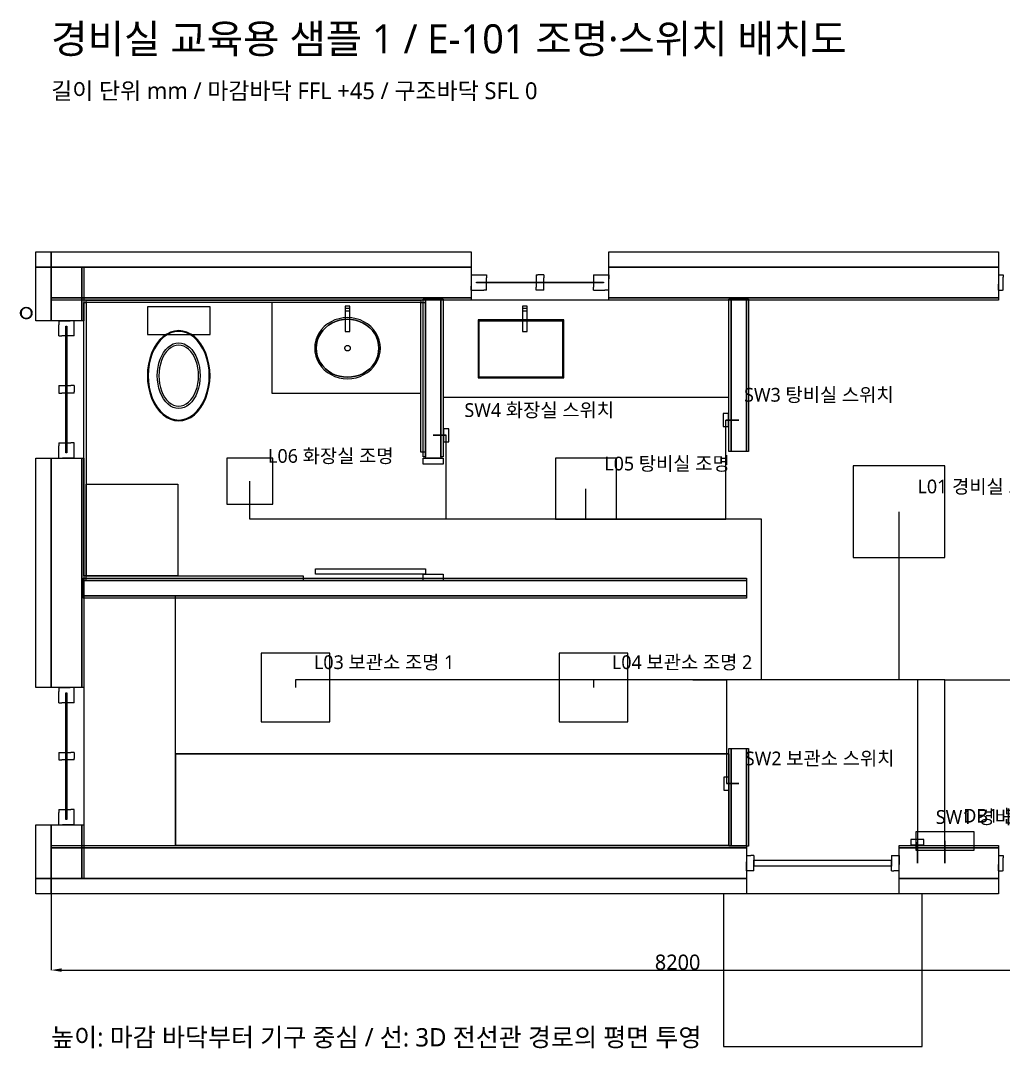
# Model space of a CAD drawing. Header units: millimetres. Extents: x -200 to 11713, y -1113 to 5614.
# Drawn here: x -200 to 6233, y -1113 to 5614 of the extents above; entities that cross this region are included whole.
import ezdxf

# ---------------------------------------------------------------- set-up
doc = ezdxf.new("R2010")
doc.units = ezdxf.units.MM
for name, color, linetype in [('BUILDING', 8, 'Continuous'), ('CIRCUIT', 3, 'Continuous'), ('DIM', 7, 'Continuous'), ('LIGHT', 2, 'Continuous'), ('POWER', 4, 'Continuous'), ('TEXT', 7, 'Continuous')]:
    doc.layers.add(name, color=color, linetype=linetype)
doc.styles.add('KOREAN', font='malgun.ttf')
doc.dimstyles.get("Standard").update_dxf_attribs({"dimtxt": 2.5, "dimasz": 2.5, "dimexe": 1.25, "dimexo": 0.625, "dimtad": 1, "dimcen": 2.5, "dimazin": 3, "dimtfac": 1, "dimtmove": 0, "dimatfit": 3})

msp = doc.modelspace()

# ---------------------------------------------------------------- linework, layer by layer
at = {"layer": 'BUILDING'}
for p, q in [((-100, 4100), (-51.515, 4100)), ((-100, 4048.485), (-100, 4100)), ((-100, 4000), (-100, 4048.485)), ((-51.515, 4100), (0, 4100)), ((0, 4100), (1333.333, 4100)), ((0, 4048.485), (0, 4100)), ((0, 4100), (0, 4051.515)), ((0, 4051.515), (0, 4000)), ((0, 4000), (0, 4048.485)), ((1333.333, 4100), (2750, 4100)), ((2750, 4100), (2750, 4051.515)), ((2750, 4051.515), (2750, 4000)), ((3650, 4100), (4886.364, 4100)), ((3650, 4048.485), (3650, 4100)), ((3650, 4000), (3650, 4048.485)), ((4886.364, 4100), (6200, 4100)), ((6200, 4100), (6200, 4051.515)), ((6200, 4051.515), (6200, 4000)), ((-100, 4000), (-51.515, 4000)), ((-100, 3819.697), (-100, 4000)), ((-48.485, 4000), (-100, 4000)), ((-51.515, 4000), (0, 4000)), ((0, 4000), (-48.485, 4000)), ((0, 4000), (1352.459, 4000)), ((0, 3898.361), (0, 4000)), ((0, 4000), (98.361, 4000)), ((0, 3822.131), (0, 4000)), ((1416.667, 4000), (0, 4000)), ((0, 4000), (0, 3830.303)), ((98.361, 4000), (200, 4000)), ((200, 4000), (200, 3827.869)), ((200, 4000), (207.263, 4000)), ((200, 3819.468), (200, 4000)), ((207.263, 4000), (215, 4000)), ((215, 4000), (215, 3830.533)), ((1352.459, 4000), (2750, 4000)), ((2750, 4000), (1416.667, 4000)), ((2750, 4000), (2750, 3901.639)), ((3650, 4000), (4904.098, 4000)), ((3650, 3898.361), (3650, 4000)), ((4963.636, 4000), (3650, 4000)), ((4904.098, 4000), (6200, 4000)), ((6200, 4000), (4963.636, 4000)), ((6200, 4000), (6200, 3901.639)), ((2750, 3950), (2831.818, 3950)), ((2750, 3950), (2750, 3875)), ((2785, 3903), (2979.646, 3903)), ((2785, 3898.407), (2785, 3903)), ((2831.818, 3950), (2850, 3950)), ((2850, 3950), (2850, 3930)), ((2850, 3850), (2850, 3930)), ((2979.646, 3903), (3615, 3903)), ((3175, 3950), (3185, 3950)), ((3175, 3950), (3175, 3870)), ((3225, 3950), (3185, 3950)), ((3225, 3950), (3225, 3930)), ((3225, 3850), (3225, 3930)), ((3550, 3950), (3622.727, 3950)), ((3550, 3950), (3550, 3870)), ((3615, 3903), (3615, 3901.593)), ((3622.727, 3950), (3650, 3950)), ((3650, 3950), (3650, 3925)), ((3650, 3850), (3650, 3925)), ((6200, 3950), (6225.714, 3950)), ((6200, 3950), (6200, 3890)), ((6225.714, 3950), (6230, 3950)), ((6230, 3950), (6230, 3935.294)), ((6230, 3850), (6230, 3935.294)), ((0, 3800), (0, 3898.361)), ((2750, 3901.639), (2750, 3800)), ((2750, 3850), (2750, 3875)), ((2750, 3850), (2831.818, 3850)), ((2785, 3897), (2785, 3898.407)), ((3420.354, 3897), (2785, 3897)), ((2850, 3850), (2831.818, 3850)), ((3175, 3850), (3175, 3870)), ((3185, 3850), (3175, 3850)), ((3225, 3850), (3185, 3850)), ((3615, 3897), (3420.354, 3897)), ((3550, 3850), (3550, 3870)), ((3550, 3850), (3622.727, 3850)), ((3615, 3901.593), (3615, 3897)), ((3650, 3850), (3622.727, 3850)), ((3650, 3800), (3650, 3898.361)), ((6200, 3901.639), (6200, 3800)), ((6200, 3850), (6200, 3890)), ((6200, 3850), (6225.714, 3850)), ((6230, 3850), (6225.714, 3850)), ((-100, 3650), (-100, 3819.697)), ((0, 3830.303), (0, 3650)), ((0, 3650), (0, 3822.131)), ((1397.541, 3800), (0, 3800)), ((0, 3800), (1331.531, 3800)), ((0, 3792.263), (0, 3800)), ((0, 3785), (0, 3792.263)), ((1418.469, 3785), (0, 3785)), ((200, 3827.869), (200, 3650)), ((200, 3650), (200, 3819.468)), ((215, 3830.533), (215, 3650)), ((215, 3770), (224.094, 3770)), ((215, 3065.187), (215, 3770)), ((224.094, 3770), (230, 3770)), ((230, 3785), (1557.687, 3785)), ((230, 3779.094), (230, 3785)), ((230, 3770), (230, 3779.094)), ((230, 3770), (230, 2684.813)), ((1092.313, 3770), (230, 3770)), ((2420, 3770), (1092.313, 3770)), ((1331.531, 3800), (2750, 3800)), ((2750, 3800), (1397.541, 3800)), ((2750, 3785), (1418.469, 3785)), ((2420, 3770), (1445, 3770)), ((1445, 3770), (1445, 3175)), ((1557.687, 3785), (2420, 3785)), ((2420, 3785), (2420, 3775.906)), ((2420, 3775.906), (2420, 3770)), ((2420, 3770), (2438.188, 3770)), ((2420, 3384.125), (2420, 3770)), ((2420, 3175), (2420, 3770)), ((2435, 3260.384), (2435, 3790)), ((2435, 3790), (2442.287, 3790)), ((2438.188, 3770), (2450, 3770)), ((2442.287, 3790), (2450, 3790)), ((2450, 3790), (2499.342, 3790)), ((2450, 3263.158), (2450, 3790)), ((2450, 3790), (2450, 3289.616)), ((2450, 3770), (2450, 3175.875)), ((2499.342, 3790), (2550, 3790)), ((2550, 3790), (2550, 3276.842)), ((2550, 3790), (2557.287, 3790)), ((2550, 3260.384), (2550, 3790)), ((2557.287, 3790), (2565, 3790)), ((2565, 3790), (2565, 3289.616)), ((4435, 3785), (2565, 3785)), ((2565, 3785), (2565, 3150)), ((4435, 3785), (2565, 3785)), ((2565, 3785), (2565, 3150)), ((2750, 3800), (2750, 3792.737)), ((2750, 3792.737), (2750, 3785)), ((4945.902, 3800), (3650, 3800)), ((3650, 3800), (4884.692, 3800)), ((3650, 3792.263), (3650, 3800)), ((3650, 3785), (3650, 3792.263)), ((4965.308, 3785), (3650, 3785)), ((4435, 3278.381), (4435, 3790)), ((4435, 3790), (4442.287, 3790)), ((4435, 3150), (4435, 3785)), ((4435, 3150), (4435, 3785)), ((4442.287, 3790), (4450, 3790)), ((4450, 3285.954), (4450, 3790)), ((4450, 3790), (4499.342, 3790)), ((4450, 3790), (4450, 3306.619)), ((4499.342, 3790), (4550, 3790)), ((4550, 3790), (4550, 3299.046)), ((4550, 3790), (4557.287, 3790)), ((4550, 3278.381), (4550, 3790)), ((4557.287, 3790), (4565, 3790)), ((4565, 3790), (4565, 3306.619)), ((4884.692, 3800), (6200, 3800)), ((6200, 3800), (4945.902, 3800)), ((6200, 3785), (4965.308, 3785)), ((6200, 3800), (6200, 3792.737)), ((6200, 3792.737), (6200, 3785)), ((-200, 3700), (-199.844, 3702.373)), ((-199.835, 3697.479), (-200, 3700)), ((-199.844, 3702.373), (-199.679, 3704.895)), ((-199.679, 3704.895), (-199.215, 3707.227)), ((-199.215, 3707.227), (-198.722, 3709.706)), ((-198.722, 3709.706), (-197.958, 3711.958)), ((-197.958, 3711.958), (-197.145, 3714.351)), ((-197.145, 3714.351), (-196.094, 3716.484)), ((-196.848, 3702.32), (-197, 3700)), ((-197, 3700), (-196.857, 3697.817)), ((-196.705, 3704.503), (-196.848, 3702.32)), ((-196.251, 3706.783), (-196.705, 3704.503)), ((-195.824, 3708.929), (-196.251, 3706.783)), ((-196.094, 3716.484), (-194.976, 3718.75)), ((-195.077, 3711.131), (-195.824, 3708.929)), ((-194.374, 3713.202), (-195.077, 3711.131)), ((-194.976, 3718.75), (-193.655, 3720.728)), ((-193.346, 3715.288), (-194.374, 3713.202)), ((-193.655, 3720.728), (-192.251, 3722.829)), ((-192.378, 3717.25), (-193.346, 3715.288)), ((-191.086, 3719.183), (-192.378, 3717.25)), ((-192.251, 3722.829), (-190.683, 3724.617)), ((-189.871, 3721.002), (-191.086, 3719.183)), ((-190.683, 3724.617), (-189.017, 3726.516)), ((-188.338, 3722.75), (-189.871, 3721.002)), ((-189.017, 3726.516), (-187.228, 3728.085)), ((-186.895, 3724.395), (-188.338, 3722.75)), ((-187.228, 3728.085), (-185.329, 3729.751)), ((-185.147, 3725.928), (-186.895, 3724.395)), ((-185.329, 3729.751), (-183.351, 3731.072)), ((-183.502, 3727.371), (-185.147, 3725.928)), ((-181.569, 3728.662), (-183.502, 3727.371)), ((-183.351, 3731.072), (-181.25, 3732.476)), ((-179.75, 3729.878), (-181.569, 3728.662)), ((-181.25, 3732.476), (-179.117, 3733.528)), ((-177.665, 3730.906), (-179.75, 3729.878)), ((-179.117, 3733.528), (-176.851, 3734.645)), ((-175.703, 3731.874), (-177.665, 3730.906)), ((-176.851, 3734.645), (-174.599, 3735.41)), ((-173.501, 3732.621), (-175.703, 3731.874)), ((-174.599, 3735.41), (-172.206, 3736.222)), ((-171.429, 3733.325), (-173.501, 3732.621)), ((-172.206, 3736.222), (-169.873, 3736.686)), ((-169.149, 3733.778), (-171.429, 3733.325)), ((-169.873, 3736.686), (-167.395, 3737.179)), ((-167.003, 3734.205), (-169.149, 3733.778)), ((-167.395, 3737.179), (-165.022, 3737.335)), ((-164.683, 3734.357), (-167.003, 3734.205)), ((-165.022, 3737.335), (-162.5, 3737.5)), ((-162.5, 3734.5), (-164.683, 3734.357)), ((-162.5, 3737.5), (-160.127, 3737.344)), ((-160.18, 3734.348), (-162.5, 3734.5)), ((-157.997, 3734.205), (-160.18, 3734.348)), ((-160.127, 3737.344), (-157.605, 3737.179)), ((-155.717, 3733.751), (-157.997, 3734.205)), ((-157.605, 3737.179), (-155.273, 3736.715)), ((-153.571, 3733.325), (-155.717, 3733.751)), ((-155.273, 3736.715), (-152.794, 3736.222)), ((-151.369, 3732.577), (-153.571, 3733.325)), ((-152.794, 3736.222), (-150.542, 3735.458)), ((-149.297, 3731.874), (-151.369, 3732.577)), ((-150.542, 3735.458), (-148.149, 3734.645)), ((-147.212, 3730.846), (-149.297, 3731.874)), ((-148.149, 3734.645), (-146.016, 3733.594)), ((-145.25, 3729.878), (-147.212, 3730.846)), ((-146.016, 3733.594), (-143.75, 3732.476)), ((-143.317, 3728.586), (-145.25, 3729.878)), ((-143.75, 3732.476), (-141.773, 3731.155)), ((-141.498, 3727.371), (-143.317, 3728.586)), ((-141.773, 3731.155), (-139.671, 3729.751)), ((-139.75, 3725.838), (-141.498, 3727.371)), ((-138.105, 3724.395), (-139.75, 3725.838)), ((-139.671, 3729.751), (-137.883, 3728.183)), ((-136.572, 3722.647), (-138.105, 3724.395)), ((-137.883, 3728.183), (-135.983, 3726.516)), ((-135.129, 3721.002), (-136.572, 3722.647)), ((-135.983, 3726.516), (-134.415, 3724.728)), ((-133.838, 3719.069), (-135.129, 3721.002)), ((-134.415, 3724.728), (-132.749, 3722.829)), ((-132.622, 3717.25), (-133.838, 3719.069)), ((-132.749, 3722.829), (-131.428, 3720.851)), ((-131.594, 3715.165), (-132.622, 3717.25)), ((-130.626, 3713.202), (-131.594, 3715.165)), ((-131.428, 3720.851), (-130.024, 3718.75)), ((-129.879, 3711.001), (-130.626, 3713.202)), ((-130.024, 3718.75), (-128.972, 3716.617)), ((-129.176, 3708.929), (-129.879, 3711.001)), ((-128.722, 3706.649), (-129.176, 3708.929)), ((-128.972, 3716.617), (-127.855, 3714.351)), ((-128.295, 3704.503), (-128.722, 3706.649)), ((-128.143, 3702.183), (-128.295, 3704.503)), ((-128.152, 3697.68), (-128, 3700)), ((-128, 3700), (-128.143, 3702.183)), ((-127.855, 3714.351), (-127.09, 3712.099)), ((-127.09, 3712.099), (-126.278, 3709.706)), ((-126.278, 3709.706), (-125.814, 3707.373)), ((-125.814, 3707.373), (-125.321, 3704.895)), ((-125.321, 3704.895), (-125.165, 3702.522)), ((-125.165, 3702.522), (-125, 3700)), ((-125, 3700), (-125.156, 3697.627)), ((1040, 3740), (630, 3740)), ((630, 3740), (630, 3560)), ((1040, 3560), (1040, 3740)), ((1955, 3745), (1925, 3745)), ((1925, 3745), (1925, 3715)), ((1955, 3730), (1925, 3730)), ((1925, 3730), (1925, 3580)), ((1925, 3715), (1955, 3715)), ((1955, 3715), (1955, 3745)), ((1955, 3580), (1955, 3730)), ((3115, 3745), (3085, 3745)), ((3085, 3745), (3085, 3715)), ((3115, 3730), (3085, 3730)), ((3085, 3730), (3085, 3580)), ((3085, 3715), (3115, 3715)), ((3115, 3715), (3115, 3745)), ((3115, 3580), (3115, 3730)), ((-199.679, 3695.105), (-199.835, 3697.479)), ((-199.186, 3692.627), (-199.679, 3695.105)), ((-198.722, 3690.294), (-199.186, 3692.627)), ((-197.91, 3687.901), (-198.722, 3690.294)), ((-197.145, 3685.649), (-197.91, 3687.901)), ((-196.028, 3683.383), (-197.145, 3685.649)), ((-196.857, 3697.817), (-196.705, 3695.497)), ((-196.705, 3695.497), (-196.278, 3693.351)), ((-196.278, 3693.351), (-195.824, 3691.071)), ((-194.976, 3681.25), (-196.028, 3683.383)), ((-195.824, 3691.071), (-195.121, 3688.999)), ((-195.121, 3688.999), (-194.374, 3686.797)), ((-193.572, 3679.149), (-194.976, 3681.25)), ((-194.374, 3686.797), (-193.406, 3684.835)), ((-192.251, 3677.171), (-193.572, 3679.149)), ((-193.406, 3684.835), (-192.378, 3682.75)), ((-192.378, 3682.75), (-191.162, 3680.931)), ((-190.585, 3675.272), (-192.251, 3677.171)), ((-191.162, 3680.931), (-189.871, 3678.998)), ((-189.017, 3673.484), (-190.585, 3675.272)), ((-189.871, 3678.998), (-188.428, 3677.353)), ((-187.117, 3671.817), (-189.017, 3673.484)), ((-188.428, 3677.353), (-186.895, 3675.605)), ((-185.329, 3670.249), (-187.117, 3671.817)), ((-186.895, 3675.605), (-185.25, 3674.162)), ((-183.227, 3668.845), (-185.329, 3670.249)), ((-185.25, 3674.162), (-183.502, 3672.629)), ((-183.502, 3672.629), (-181.683, 3671.414)), ((-181.25, 3667.524), (-183.227, 3668.845)), ((-181.683, 3671.414), (-179.75, 3670.122)), ((-178.984, 3666.406), (-181.25, 3667.524)), ((-179.75, 3670.122), (-177.788, 3669.154)), ((-176.851, 3665.354), (-178.984, 3666.406)), ((-177.788, 3669.154), (-175.703, 3668.126)), ((-174.458, 3664.542), (-176.851, 3665.354)), ((-175.703, 3668.126), (-173.631, 3667.423)), ((-172.206, 3663.778), (-174.458, 3664.542)), ((-173.631, 3667.423), (-171.429, 3666.676)), ((-169.727, 3663.285), (-172.206, 3663.778)), ((-171.429, 3666.676), (-169.283, 3666.249)), ((-167.395, 3662.821), (-169.727, 3663.285)), ((-169.283, 3666.249), (-167.003, 3665.795)), ((-164.873, 3662.655), (-167.395, 3662.821)), ((-167.003, 3665.795), (-164.82, 3665.652)), ((-162.5, 3662.5), (-164.873, 3662.655)), ((-164.82, 3665.652), (-162.5, 3665.5)), ((-162.5, 3665.5), (-160.317, 3665.643)), ((-159.978, 3662.665), (-162.5, 3662.5)), ((-160.317, 3665.643), (-157.997, 3665.795)), ((-157.605, 3662.821), (-159.978, 3662.665)), ((-157.997, 3665.795), (-155.851, 3666.222)), ((-155.127, 3663.314), (-157.605, 3662.821)), ((-155.851, 3666.222), (-153.571, 3666.676)), ((-152.794, 3663.778), (-155.127, 3663.314)), ((-153.571, 3666.676), (-151.499, 3667.379)), ((-150.401, 3664.59), (-152.794, 3663.778)), ((-151.499, 3667.379), (-149.297, 3668.126)), ((-148.149, 3665.354), (-150.401, 3664.59)), ((-149.297, 3668.126), (-147.335, 3669.094)), ((-145.883, 3666.472), (-148.149, 3665.354)), ((-147.335, 3669.094), (-145.25, 3670.122)), ((-143.75, 3667.524), (-145.883, 3666.472)), ((-145.25, 3670.122), (-143.431, 3671.338)), ((-141.649, 3668.928), (-143.75, 3667.524)), ((-143.431, 3671.338), (-141.498, 3672.629)), ((-139.671, 3670.249), (-141.649, 3668.928)), ((-141.498, 3672.629), (-139.853, 3674.072)), ((-139.853, 3674.072), (-138.105, 3675.605)), ((-137.772, 3671.915), (-139.671, 3670.249)), ((-138.105, 3675.605), (-136.662, 3677.25)), ((-135.983, 3673.484), (-137.772, 3671.915)), ((-136.662, 3677.25), (-135.129, 3678.998)), ((-134.317, 3675.383), (-135.983, 3673.484)), ((-135.129, 3678.998), (-133.914, 3680.817)), ((-132.749, 3677.171), (-134.317, 3675.383)), ((-133.914, 3680.817), (-132.622, 3682.75)), ((-131.345, 3679.273), (-132.749, 3677.171)), ((-132.622, 3682.75), (-131.654, 3684.712)), ((-131.654, 3684.712), (-130.626, 3686.797)), ((-130.024, 3681.25), (-131.345, 3679.273)), ((-130.626, 3686.797), (-129.923, 3688.869)), ((-128.906, 3683.516), (-130.024, 3681.25)), ((-129.923, 3688.869), (-129.176, 3691.071)), ((-129.176, 3691.071), (-128.749, 3693.217)), ((-127.855, 3685.649), (-128.906, 3683.516)), ((-128.749, 3693.217), (-128.295, 3695.497)), ((-128.295, 3695.497), (-128.152, 3697.68)), ((-127.042, 3688.042), (-127.855, 3685.649)), ((-126.278, 3690.294), (-127.042, 3688.042)), ((-125.785, 3692.773), (-126.278, 3690.294)), ((-125.321, 3695.105), (-125.785, 3692.773)), ((-125.156, 3697.627), (-125.321, 3695.105)), ((-48.485, 3650), (-100, 3650)), ((0, 3650), (-48.485, 3650)), ((101.639, 3650), (0, 3650)), ((50, 3650), (50, 3622.727)), ((50, 3650), (125, 3650)), ((200, 3650), (101.639, 3650)), ((150, 3650), (125, 3650)), ((150, 3622.727), (150, 3650)), ((207.737, 3650), (200, 3650)), ((215, 3650), (207.737, 3650)), ((1832.5, 3643.205), (1809.116, 3628.671)), ((1815.204, 3620.737), (1837.5, 3634.545)), ((1815.204, 3620.737), (1837.5, 3634.545)), ((1837.5, 3634.545), (1815.204, 3620.737)), ((1857.723, 3654.776), (1832.5, 3643.205)), ((1837.5, 3634.545), (1861.55, 3645.537)), ((1837.5, 3634.545), (1861.55, 3645.537)), ((1861.55, 3645.537), (1837.5, 3634.545)), ((1884.354, 3663.185), (1857.723, 3654.776)), ((1861.55, 3645.537), (1886.942, 3653.526)), ((1861.55, 3645.537), (1886.942, 3653.526)), ((1886.942, 3653.526), (1861.55, 3645.537)), ((1911.937, 3668.289), (1884.354, 3663.185)), ((1886.942, 3653.526), (1913.242, 3658.375)), ((1886.942, 3653.526), (1913.242, 3658.375)), ((1913.242, 3658.375), (1886.942, 3653.526)), ((1940, 3670), (1911.937, 3668.289)), ((1913.242, 3658.375), (1940, 3660)), ((1913.242, 3658.375), (1940, 3660)), ((1940, 3660), (1913.242, 3658.375)), ((1968.063, 3668.289), (1940, 3670)), ((1940, 3660), (1966.758, 3658.375)), ((1940, 3660), (1966.758, 3658.375)), ((1966.758, 3658.375), (1940, 3660)), ((1966.758, 3658.375), (1993.058, 3653.526)), ((1966.758, 3658.375), (1993.058, 3653.526)), ((1993.058, 3653.526), (1966.758, 3658.375)), ((1995.646, 3663.185), (1968.063, 3668.289)), ((1993.058, 3653.526), (2018.45, 3645.537)), ((1993.058, 3653.526), (2018.45, 3645.537)), ((2018.45, 3645.537), (1993.058, 3653.526)), ((2022.277, 3654.776), (1995.646, 3663.185)), ((2018.45, 3645.537), (2042.5, 3634.545)), ((2018.45, 3645.537), (2042.5, 3634.545)), ((2042.5, 3634.545), (2018.45, 3645.537)), ((2047.5, 3643.205), (2022.277, 3654.776)), ((2042.5, 3634.545), (2064.796, 3620.737)), ((2042.5, 3634.545), (2064.796, 3620.737)), ((2064.796, 3620.737), (2042.5, 3634.545)), ((2070.884, 3628.671), (2047.5, 3643.205)), ((3355, 3655), (2795, 3655)), ((2795, 3655), (2795, 3275)), ((2800, 3650), (3350, 3650)), ((2800, 3280), (2800, 3650)), ((2800, 3650), (3350, 3650)), ((2800, 3280), (2800, 3650)), ((2800, 3650), (3350, 3650)), ((2800, 3280), (2800, 3650)), ((3350, 3650), (2800, 3650)), ((2800, 3650), (2800, 3280)), ((3350, 3650), (3350, 3280)), ((3350, 3650), (3350, 3280)), ((3350, 3650), (3350, 3280)), ((3350, 3280), (3350, 3650)), ((3355, 3275), (3355, 3655)), ((50, 3550), (50, 3622.727)), ((97, 3615), (98.407, 3615)), ((97, 2979.646), (97, 3615)), ((98.407, 3615), (103, 3615)), ((103, 3615), (103, 3420.354)), ((150, 3550), (150, 3622.727)), ((781.942, 3574.948), (756.55, 3562.544)), ((783.236, 3570.118), (758.463, 3557.925)), ((808.242, 3582.476), (781.942, 3574.948)), ((808.895, 3577.519), (783.236, 3570.118)), ((835, 3585), (808.242, 3582.476)), ((835, 3580), (808.895, 3577.519)), ((861.758, 3582.476), (835, 3585)), ((861.105, 3577.519), (835, 3580)), ((886.764, 3570.118), (861.105, 3577.519)), ((888.058, 3574.948), (861.758, 3582.476)), ((911.537, 3557.925), (886.764, 3570.118)), ((913.45, 3562.544), (888.058, 3574.948)), ((1753.805, 3570), (1741.366, 3546.537)), ((1769.429, 3591.752), (1753.805, 3570)), ((1762.465, 3565), (1777.363, 3585.665)), ((1762.465, 3565), (1777.363, 3585.665)), ((1777.363, 3585.665), (1762.465, 3565)), ((1787.972, 3611.421), (1769.429, 3591.752)), ((1777.363, 3585.665), (1795.043, 3604.35)), ((1777.363, 3585.665), (1795.043, 3604.35)), ((1795.043, 3604.35), (1777.363, 3585.665)), ((1809.116, 3628.671), (1787.972, 3611.421)), ((1795.043, 3604.35), (1815.204, 3620.737)), ((1795.043, 3604.35), (1815.204, 3620.737)), ((1815.204, 3620.737), (1795.043, 3604.35)), ((1925, 3580), (1955, 3580)), ((2064.796, 3620.737), (2084.957, 3604.35)), ((2064.796, 3620.737), (2084.957, 3604.35)), ((2084.957, 3604.35), (2064.796, 3620.737)), ((2092.028, 3611.421), (2070.884, 3628.671)), ((2084.957, 3604.35), (2102.637, 3585.665)), ((2084.957, 3604.35), (2102.637, 3585.665)), ((2102.637, 3585.665), (2084.957, 3604.35)), ((2110.571, 3591.752), (2092.028, 3611.421)), ((2102.637, 3585.665), (2117.535, 3565)), ((2102.637, 3585.665), (2117.535, 3565)), ((2117.535, 3565), (2102.637, 3585.665)), ((2126.195, 3570), (2110.571, 3591.752)), ((2138.634, 3546.537), (2126.195, 3570)), ((3085, 3580), (3115, 3580)), ((50, 3550), (70, 3550)), ((150, 3550), (70, 3550)), ((630, 3560), (1040, 3560)), ((690.043, 3498.597), (672.363, 3469.585)), ((710.204, 3524.039), (690.043, 3498.597)), ((713.248, 3520.072), (693.579, 3495.061)), ((732.5, 3545.477), (710.204, 3524.039)), ((735, 3541.147), (713.248, 3520.072)), ((756.55, 3562.544), (732.5, 3545.477)), ((758.463, 3557.925), (735, 3541.147)), ((798.765, 3497.674), (816.726, 3503.161)), ((798.765, 3497.674), (816.726, 3503.161)), ((816.726, 3503.161), (835, 3505)), ((816.726, 3503.161), (835, 3505)), ((835, 3505), (853.274, 3503.161)), ((835, 3505), (853.274, 3503.161)), ((853.274, 3503.161), (871.235, 3497.674)), ((853.274, 3503.161), (871.235, 3497.674)), ((935, 3541.147), (911.537, 3557.925)), ((937.5, 3545.477), (913.45, 3562.544)), ((956.752, 3520.072), (935, 3541.147)), ((959.796, 3524.039), (937.5, 3545.477)), ((976.421, 3495.061), (956.752, 3520.072)), ((979.957, 3498.597), (959.796, 3524.039)), ((997.637, 3469.585), (979.957, 3498.597)), ((1732.326, 3521.764), (1726.839, 3496.105)), ((1741.366, 3546.537), (1732.326, 3521.764)), ((1736.754, 3494.8), (1741.985, 3519.176)), ((1736.754, 3494.8), (1741.985, 3519.176)), ((1741.985, 3519.176), (1736.754, 3494.8)), ((1741.985, 3519.176), (1750.605, 3542.71)), ((1741.985, 3519.176), (1750.605, 3542.71)), ((1750.605, 3542.71), (1741.985, 3519.176)), ((1750.605, 3542.71), (1762.465, 3565)), ((1750.605, 3542.71), (1762.465, 3565)), ((1762.465, 3565), (1750.605, 3542.71)), ((2117.535, 3565), (2129.395, 3542.71)), ((2117.535, 3565), (2129.395, 3542.71)), ((2129.395, 3542.71), (2117.535, 3565)), ((2129.395, 3542.71), (2138.015, 3519.176)), ((2129.395, 3542.71), (2138.015, 3519.176)), ((2138.015, 3519.176), (2129.395, 3542.71)), ((2138.015, 3519.176), (2143.246, 3494.8)), ((2138.015, 3519.176), (2143.246, 3494.8)), ((2143.246, 3494.8), (2138.015, 3519.176)), ((2147.674, 3521.764), (2138.634, 3546.537)), ((2153.161, 3496.105), (2147.674, 3521.764)), ((657.465, 3437.5), (645.605, 3402.892)), ((661.795, 3435), (650.224, 3400.978)), ((672.363, 3469.585), (657.465, 3437.5)), ((676.329, 3466.541), (661.795, 3435)), ((693.579, 3495.061), (676.329, 3466.541)), ((723.931, 3420.884), (736.005, 3442.028)), ((723.931, 3420.884), (736.005, 3442.028)), ((743.076, 3431.421), (731.864, 3411.752)), ((736.005, 3442.028), (749.773, 3460.571)), ((736.005, 3442.028), (749.773, 3460.571)), ((755.861, 3448.671), (743.076, 3431.421)), ((749.773, 3460.571), (765, 3476.195)), ((749.773, 3460.571), (765, 3476.195)), ((770, 3463.205), (755.861, 3448.671)), ((765, 3476.195), (781.424, 3488.634)), ((765, 3476.195), (781.424, 3488.634)), ((785.251, 3474.776), (770, 3463.205)), ((781.424, 3488.634), (798.765, 3497.674)), ((781.424, 3488.634), (798.765, 3497.674)), ((801.354, 3483.185), (785.251, 3474.776)), ((818.032, 3488.289), (801.354, 3483.185)), ((835, 3490), (818.032, 3488.289)), ((851.968, 3488.289), (835, 3490)), ((868.646, 3483.185), (851.968, 3488.289)), ((884.749, 3474.776), (868.646, 3483.185)), ((871.235, 3497.674), (888.576, 3488.634)), ((871.235, 3497.674), (888.576, 3488.634)), ((900, 3463.205), (884.749, 3474.776)), ((888.576, 3488.634), (905, 3476.195)), ((888.576, 3488.634), (905, 3476.195)), ((914.139, 3448.671), (900, 3463.205)), ((905, 3476.195), (920.227, 3460.571)), ((905, 3476.195), (920.227, 3460.571)), ((926.924, 3431.421), (914.139, 3448.671)), ((920.227, 3460.571), (933.995, 3442.028)), ((920.227, 3460.571), (933.995, 3442.028)), ((938.136, 3411.752), (926.924, 3431.421)), ((933.995, 3442.028), (946.069, 3420.884)), ((933.995, 3442.028), (946.069, 3420.884)), ((993.671, 3466.541), (976.421, 3495.061)), ((1008.205, 3435), (993.671, 3466.541)), ((1012.535, 3437.5), (997.637, 3469.585)), ((1019.776, 3400.978), (1008.205, 3435)), ((1024.395, 3402.892), (1012.535, 3437.5)), ((1726.839, 3496.105), (1725, 3470)), ((1725, 3470), (1726.839, 3443.895)), ((1726.839, 3443.895), (1732.326, 3418.236)), ((1735, 3470), (1736.754, 3494.8)), ((1735, 3470), (1736.754, 3494.8)), ((1736.754, 3494.8), (1735, 3470)), ((1736.754, 3445.2), (1735, 3470)), ((1736.754, 3445.2), (1735, 3470)), ((1735, 3470), (1736.754, 3445.2)), ((1741.985, 3420.824), (1736.754, 3445.2)), ((1741.985, 3420.824), (1736.754, 3445.2)), ((1736.754, 3445.2), (1741.985, 3420.824)), ((1922, 3470), (1922.154, 3472.349)), ((1922.154, 3467.651), (1922, 3470)), ((1922.154, 3472.349), (1922.613, 3474.659)), ((1922.613, 3465.341), (1922.154, 3467.651)), ((1922.613, 3474.659), (1923.37, 3476.888)), ((1923.37, 3463.112), (1922.613, 3465.341)), ((1923.37, 3476.888), (1924.412, 3479)), ((1924.412, 3461), (1923.37, 3463.112)), ((1924.412, 3479), (1925.72, 3480.958)), ((1925.72, 3459.042), (1924.412, 3461)), ((1925.72, 3480.958), (1927.272, 3482.728)), ((1927.272, 3457.272), (1925.72, 3459.042)), ((1927.272, 3482.728), (1929.042, 3484.28)), ((1929.042, 3455.72), (1927.272, 3457.272)), ((1929.042, 3484.28), (1931, 3485.588)), ((1931, 3454.412), (1929.042, 3455.72)), ((1931, 3485.588), (1933.112, 3486.63)), ((1933.112, 3453.37), (1931, 3454.412)), ((1933.112, 3486.63), (1935.341, 3487.387)), ((1935.341, 3452.613), (1933.112, 3453.37)), ((1935.341, 3487.387), (1937.651, 3487.846)), ((1937.651, 3452.154), (1935.341, 3452.613)), ((1937.651, 3487.846), (1940, 3488)), ((1940, 3452), (1937.651, 3452.154)), ((1940, 3488), (1942.349, 3487.846)), ((1942.349, 3452.154), (1940, 3452)), ((1942.349, 3487.846), (1944.659, 3487.387)), ((1944.659, 3452.613), (1942.349, 3452.154)), ((1944.659, 3487.387), (1946.888, 3486.63)), ((1946.888, 3453.37), (1944.659, 3452.613)), ((1946.888, 3486.63), (1949, 3485.588)), ((1949, 3454.412), (1946.888, 3453.37)), ((1949, 3485.588), (1950.958, 3484.28)), ((1950.958, 3455.72), (1949, 3454.412)), ((1950.958, 3484.28), (1952.728, 3482.728)), ((1952.728, 3457.272), (1950.958, 3455.72)), ((1952.728, 3482.728), (1954.28, 3480.958)), ((1954.28, 3459.042), (1952.728, 3457.272)), ((1954.28, 3480.958), (1955.588, 3479)), ((1955.588, 3461), (1954.28, 3459.042)), ((1955.588, 3479), (1956.63, 3476.888)), ((1956.63, 3463.112), (1955.588, 3461)), ((1956.63, 3476.888), (1957.387, 3474.659)), ((1957.387, 3465.341), (1956.63, 3463.112)), ((1957.387, 3474.659), (1957.846, 3472.349)), ((1957.846, 3467.651), (1957.387, 3465.341)), ((1957.846, 3472.349), (1958, 3470)), ((1958, 3470), (1957.846, 3467.651)), ((2143.246, 3445.2), (2138.015, 3420.824)), ((2143.246, 3445.2), (2138.015, 3420.824)), ((2138.015, 3420.824), (2143.246, 3445.2)), ((2143.246, 3494.8), (2145, 3470)), ((2143.246, 3494.8), (2145, 3470)), ((2145, 3470), (2143.246, 3494.8)), ((2145, 3470), (2143.246, 3445.2)), ((2145, 3470), (2143.246, 3445.2)), ((2143.246, 3445.2), (2145, 3470)), ((2147.674, 3418.236), (2153.161, 3443.895)), ((2155, 3470), (2153.161, 3496.105)), ((2153.161, 3443.895), (2155, 3470)), ((103, 3420.354), (103, 2785)), ((636.985, 3366.352), (631.754, 3328.505)), ((641.815, 3365.058), (636.711, 3327.853)), ((645.605, 3402.892), (636.985, 3366.352)), ((650.224, 3400.978), (641.815, 3365.058)), ((699.77, 3345.646), (705.657, 3372.277)), ((699.77, 3345.646), (705.657, 3372.277)), ((705.657, 3372.277), (713.756, 3397.5)), ((705.657, 3372.277), (713.756, 3397.5)), ((714.896, 3366.537), (709.43, 3341.764)), ((713.756, 3397.5), (723.931, 3420.884)), ((713.756, 3397.5), (723.931, 3420.884)), ((722.417, 3390), (714.896, 3366.537)), ((731.864, 3411.752), (722.417, 3390)), ((947.583, 3390), (938.136, 3411.752)), ((946.069, 3420.884), (956.244, 3397.5)), ((946.069, 3420.884), (956.244, 3397.5)), ((955.104, 3366.537), (947.583, 3390)), ((960.57, 3341.764), (955.104, 3366.537)), ((956.244, 3397.5), (964.343, 3372.277)), ((956.244, 3397.5), (964.343, 3372.277)), ((964.343, 3372.277), (970.23, 3345.646)), ((964.343, 3372.277), (970.23, 3345.646)), ((1028.185, 3365.058), (1019.776, 3400.978)), ((1033.015, 3366.352), (1024.395, 3402.892)), ((1033.289, 3327.853), (1028.185, 3365.058)), ((1038.246, 3328.505), (1033.015, 3366.352)), ((1732.326, 3418.236), (1741.366, 3393.463)), ((1741.366, 3393.463), (1753.805, 3370)), ((1750.605, 3397.29), (1741.985, 3420.824)), ((1750.605, 3397.29), (1741.985, 3420.824)), ((1741.985, 3420.824), (1750.605, 3397.29)), ((1762.465, 3375), (1750.605, 3397.29)), ((1762.465, 3375), (1750.605, 3397.29)), ((1750.605, 3397.29), (1762.465, 3375)), ((1753.805, 3370), (1769.429, 3348.248)), ((1777.363, 3354.335), (1762.465, 3375)), ((1777.363, 3354.335), (1762.465, 3375)), ((1762.465, 3375), (1777.363, 3354.335)), ((2117.535, 3375), (2102.637, 3354.335)), ((2117.535, 3375), (2102.637, 3354.335)), ((2102.637, 3354.335), (2117.535, 3375)), ((2110.571, 3348.248), (2126.195, 3370)), ((2129.395, 3397.29), (2117.535, 3375)), ((2129.395, 3397.29), (2117.535, 3375)), ((2117.535, 3375), (2129.395, 3397.29)), ((2126.195, 3370), (2138.634, 3393.463)), ((2138.015, 3420.824), (2129.395, 3397.29)), ((2138.015, 3420.824), (2129.395, 3397.29)), ((2129.395, 3397.29), (2138.015, 3420.824)), ((2138.634, 3393.463), (2147.674, 3418.236)), ((2420, 2790), (2420, 3384.125)), ((631.754, 3328.505), (630, 3290)), ((636.711, 3327.853), (635, 3290)), ((695, 3290), (696.198, 3318.063)), ((695, 3290), (696.198, 3318.063)), ((696.198, 3318.063), (699.77, 3345.646)), ((696.198, 3318.063), (699.77, 3345.646)), ((706.112, 3316.105), (705, 3290)), ((709.43, 3341.764), (706.112, 3316.105)), ((963.888, 3316.105), (960.57, 3341.764)), ((965, 3290), (963.888, 3316.105)), ((970.23, 3345.646), (973.802, 3318.063)), ((970.23, 3345.646), (973.802, 3318.063)), ((973.802, 3318.063), (975, 3290)), ((973.802, 3318.063), (975, 3290)), ((1035, 3290), (1033.289, 3327.853)), ((1040, 3290), (1038.246, 3328.505)), ((1769.429, 3348.248), (1787.972, 3328.579)), ((1795.043, 3335.65), (1777.363, 3354.335)), ((1795.043, 3335.65), (1777.363, 3354.335)), ((1777.363, 3354.335), (1795.043, 3335.65)), ((1787.972, 3328.579), (1809.116, 3311.329)), ((1815.204, 3319.263), (1795.043, 3335.65)), ((1815.204, 3319.263), (1795.043, 3335.65)), ((1795.043, 3335.65), (1815.204, 3319.263)), ((1809.116, 3311.329), (1832.5, 3296.795)), ((1837.5, 3305.455), (1815.204, 3319.263)), ((1837.5, 3305.455), (1815.204, 3319.263)), ((1815.204, 3319.263), (1837.5, 3305.455)), ((1832.5, 3296.795), (1857.723, 3285.224)), ((1861.55, 3294.463), (1837.5, 3305.455)), ((1861.55, 3294.463), (1837.5, 3305.455)), ((1837.5, 3305.455), (1861.55, 3294.463)), ((2042.5, 3305.455), (2018.45, 3294.463)), ((2042.5, 3305.455), (2018.45, 3294.463)), ((2018.45, 3294.463), (2042.5, 3305.455)), ((2022.277, 3285.224), (2047.5, 3296.795)), ((2064.796, 3319.263), (2042.5, 3305.455)), ((2064.796, 3319.263), (2042.5, 3305.455)), ((2042.5, 3305.455), (2064.796, 3319.263)), ((2047.5, 3296.795), (2070.884, 3311.329)), ((2084.957, 3335.65), (2064.796, 3319.263)), ((2084.957, 3335.65), (2064.796, 3319.263)), ((2064.796, 3319.263), (2084.957, 3335.65)), ((2070.884, 3311.329), (2092.028, 3328.579)), ((2102.637, 3354.335), (2084.957, 3335.65)), ((2102.637, 3354.335), (2084.957, 3335.65)), ((2084.957, 3335.65), (2102.637, 3354.335)), ((2092.028, 3328.579), (2110.571, 3348.248)), ((4450, 3306.619), (4450, 2795)), ((4550, 3299.046), (4550, 2795)), ((4565, 3306.619), (4565, 2795)), ((630, 3290), (631.754, 3251.495)), ((631.754, 3251.495), (636.985, 3213.648)), ((635, 3290), (636.711, 3252.147)), ((636.711, 3252.147), (641.815, 3214.942)), ((696.198, 3261.937), (695, 3290)), ((696.198, 3261.937), (695, 3290)), ((699.77, 3234.354), (696.198, 3261.937)), ((699.77, 3234.354), (696.198, 3261.937)), ((705.657, 3207.723), (699.77, 3234.354)), ((705.657, 3207.723), (699.77, 3234.354)), ((705, 3290), (706.112, 3263.895)), ((706.112, 3263.895), (709.43, 3238.236)), ((709.43, 3238.236), (714.896, 3213.463)), ((955.104, 3213.463), (960.57, 3238.236)), ((960.57, 3238.236), (963.888, 3263.895)), ((963.888, 3263.895), (965, 3290)), ((970.23, 3234.354), (964.343, 3207.723)), ((970.23, 3234.354), (964.343, 3207.723)), ((973.802, 3261.937), (970.23, 3234.354)), ((973.802, 3261.937), (970.23, 3234.354)), ((975, 3290), (973.802, 3261.937)), ((975, 3290), (973.802, 3261.937)), ((1028.185, 3214.942), (1033.289, 3252.147)), ((1033.015, 3213.648), (1038.246, 3251.495)), ((1033.289, 3252.147), (1035, 3290)), ((1038.246, 3251.495), (1040, 3290)), ((1857.723, 3285.224), (1884.354, 3276.815)), ((1886.942, 3286.474), (1861.55, 3294.463)), ((1886.942, 3286.474), (1861.55, 3294.463)), ((1861.55, 3294.463), (1886.942, 3286.474)), ((1884.354, 3276.815), (1911.937, 3271.711)), ((1913.242, 3281.625), (1886.942, 3286.474)), ((1913.242, 3281.625), (1886.942, 3286.474)), ((1886.942, 3286.474), (1913.242, 3281.625)), ((1911.937, 3271.711), (1940, 3270)), ((1940, 3280), (1913.242, 3281.625)), ((1940, 3280), (1913.242, 3281.625)), ((1913.242, 3281.625), (1940, 3280)), ((1966.758, 3281.625), (1940, 3280)), ((1966.758, 3281.625), (1940, 3280)), ((1940, 3280), (1966.758, 3281.625)), ((1940, 3270), (1968.063, 3271.711)), ((1993.058, 3286.474), (1966.758, 3281.625)), ((1993.058, 3286.474), (1966.758, 3281.625)), ((1966.758, 3281.625), (1993.058, 3286.474)), ((1968.063, 3271.711), (1995.646, 3276.815)), ((2018.45, 3294.463), (1993.058, 3286.474)), ((2018.45, 3294.463), (1993.058, 3286.474)), ((1993.058, 3286.474), (2018.45, 3294.463)), ((1995.646, 3276.815), (2022.277, 3285.224)), ((2435, 2760), (2435, 3260.384)), ((2450, 3289.616), (2450, 2760)), ((2450, 2750), (2450, 3263.158)), ((2550, 3276.842), (2550, 2750)), ((2550, 2760), (2550, 3260.384)), ((2565, 3289.616), (2565, 2760)), ((2795, 3275), (3355, 3275)), ((3350, 3280), (2800, 3280)), ((3350, 3280), (2800, 3280)), ((3350, 3280), (2800, 3280)), ((2800, 3280), (3350, 3280)), ((4435, 2795), (4435, 3278.381)), ((4450, 2795), (4450, 3285.954)), ((4550, 2795), (4550, 3278.381)), ((50, 3225), (50, 3185)), ((50, 3225), (130, 3225)), ((50, 3185), (50, 3175)), ((50, 3175), (70, 3175)), ((150, 3175), (70, 3175)), ((150, 3225), (130, 3225)), ((150, 3225), (150, 3185)), ((150, 3175), (150, 3185)), ((636.985, 3213.648), (645.605, 3177.108)), ((641.815, 3214.942), (650.224, 3179.022)), ((645.605, 3177.108), (657.465, 3142.5)), ((650.224, 3179.022), (661.795, 3145)), ((713.756, 3182.5), (705.657, 3207.723)), ((713.756, 3182.5), (705.657, 3207.723)), ((723.931, 3159.116), (713.756, 3182.5)), ((723.931, 3159.116), (713.756, 3182.5)), ((714.896, 3213.463), (722.417, 3190)), ((722.417, 3190), (731.864, 3168.248)), ((731.864, 3168.248), (743.076, 3148.579)), ((926.924, 3148.579), (938.136, 3168.248)), ((938.136, 3168.248), (947.583, 3190)), ((956.244, 3182.5), (946.069, 3159.116)), ((956.244, 3182.5), (946.069, 3159.116)), ((947.583, 3190), (955.104, 3213.463)), ((964.343, 3207.723), (956.244, 3182.5)), ((964.343, 3207.723), (956.244, 3182.5)), ((1008.205, 3145), (1019.776, 3179.022)), ((1012.535, 3142.5), (1024.395, 3177.108)), ((1019.776, 3179.022), (1028.185, 3214.942)), ((1024.395, 3177.108), (1033.015, 3213.648)), ((1445, 3175), (2420, 3175)), ((2450, 3175.875), (2450, 2790)), ((657.465, 3142.5), (672.363, 3110.415)), ((661.795, 3145), (676.329, 3113.459)), ((672.363, 3110.415), (690.043, 3081.403)), ((676.329, 3113.459), (693.579, 3084.939)), ((736.005, 3137.972), (723.931, 3159.116)), ((736.005, 3137.972), (723.931, 3159.116)), ((749.773, 3119.429), (736.005, 3137.972)), ((749.773, 3119.429), (736.005, 3137.972)), ((743.076, 3148.579), (755.861, 3131.329)), ((765, 3103.805), (749.773, 3119.429)), ((765, 3103.805), (749.773, 3119.429)), ((755.861, 3131.329), (770, 3116.795)), ((781.424, 3091.366), (765, 3103.805)), ((781.424, 3091.366), (765, 3103.805)), ((770, 3116.795), (785.251, 3105.224)), ((785.251, 3105.224), (801.354, 3096.815)), ((801.354, 3096.815), (818.032, 3091.711)), ((851.968, 3091.711), (868.646, 3096.815)), ((868.646, 3096.815), (884.749, 3105.224)), ((884.749, 3105.224), (900, 3116.795)), ((905, 3103.805), (888.576, 3091.366)), ((905, 3103.805), (888.576, 3091.366)), ((900, 3116.795), (914.139, 3131.329)), ((920.227, 3119.429), (905, 3103.805)), ((920.227, 3119.429), (905, 3103.805)), ((914.139, 3131.329), (926.924, 3148.579)), ((933.995, 3137.972), (920.227, 3119.429)), ((933.995, 3137.972), (920.227, 3119.429)), ((946.069, 3159.116), (933.995, 3137.972)), ((946.069, 3159.116), (933.995, 3137.972)), ((976.421, 3084.939), (993.671, 3113.459)), ((979.957, 3081.403), (997.637, 3110.415)), ((993.671, 3113.459), (1008.205, 3145)), ((997.637, 3110.415), (1012.535, 3142.5)), ((2565, 3150), (4435, 3150)), ((2565, 3150), (4435, 3150)), ((215, 1980), (215, 3065.187)), ((690.043, 3081.403), (710.204, 3055.961)), ((693.579, 3084.939), (713.248, 3059.928)), ((710.204, 3055.961), (732.5, 3034.523)), ((713.248, 3059.928), (735, 3038.853)), ((732.5, 3034.523), (756.55, 3017.456)), ((735, 3038.853), (758.463, 3022.075)), ((798.765, 3082.326), (781.424, 3091.366)), ((798.765, 3082.326), (781.424, 3091.366)), ((816.726, 3076.839), (798.765, 3082.326)), ((816.726, 3076.839), (798.765, 3082.326)), ((835, 3075), (816.726, 3076.839)), ((835, 3075), (816.726, 3076.839)), ((818.032, 3091.711), (835, 3090)), ((835, 3090), (851.968, 3091.711)), ((853.274, 3076.839), (835, 3075)), ((853.274, 3076.839), (835, 3075)), ((871.235, 3082.326), (853.274, 3076.839)), ((871.235, 3082.326), (853.274, 3076.839)), ((888.576, 3091.366), (871.235, 3082.326)), ((888.576, 3091.366), (871.235, 3082.326)), ((911.537, 3022.075), (935, 3038.853)), ((913.45, 3017.456), (937.5, 3034.523)), ((935, 3038.853), (956.752, 3059.928)), ((937.5, 3034.523), (959.796, 3055.961)), ((956.752, 3059.928), (976.421, 3084.939)), ((959.796, 3055.961), (979.957, 3081.403)), ((97, 2785), (97, 2979.646)), ((756.55, 3017.456), (781.942, 3005.052)), ((758.463, 3022.075), (783.236, 3009.882)), ((781.942, 3005.052), (808.242, 2997.524)), ((783.236, 3009.882), (808.895, 3002.481)), ((808.242, 2997.524), (835, 2995)), ((808.895, 3002.481), (835, 3000)), ((835, 3000), (861.105, 3002.481)), ((835, 2995), (861.758, 2997.524)), ((861.105, 3002.481), (886.764, 3009.882)), ((861.758, 2997.524), (888.058, 3005.052)), ((886.764, 3009.882), (911.537, 3022.075)), ((888.058, 3005.052), (913.45, 3017.456)), ((50, 2850), (50, 2831.818)), ((50, 2850), (130, 2850)), ((50, 2750), (50, 2831.818)), ((150, 2850), (130, 2850)), ((150, 2831.818), (150, 2850)), ((150, 2750), (150, 2831.818)), ((101.593, 2785), (97, 2785)), ((103, 2785), (101.593, 2785)), ((2431.813, 2790), (2420, 2790)), ((2450, 2790), (2431.813, 2790)), ((2442.713, 2760), (2435, 2760)), ((2450, 2760), (2442.713, 2760)), ((2557.713, 2760), (2550, 2760)), ((2565, 2760), (2557.713, 2760)), ((4442.713, 2795), (4435, 2795)), ((4450, 2795), (4442.713, 2795)), ((4500.658, 2795), (4450, 2795)), ((4550, 2795), (4500.658, 2795)), ((4557.713, 2795), (4550, 2795)), ((4565, 2795), (4557.713, 2795)), ((-100, 2750), (-51.515, 2750)), ((-100, 1977.273), (-100, 2750)), ((-51.515, 2750), (0, 2750)), ((0, 2750), (98.361, 2750)), ((0, 1987.705), (0, 2750)), ((0, 2750), (0, 2022.727)), ((50, 2750), (75, 2750)), ((150, 2750), (75, 2750)), ((98.361, 2750), (200, 2750)), ((200, 2750), (200, 2012.295)), ((200, 2750), (207.263, 2750)), ((200, 1976.289), (200, 2750)), ((207.263, 2750), (215, 2750)), ((215, 2750), (215, 2023.711)), ((2435, 2750), (2525.071, 2750)), ((2435, 2737.714), (2435, 2750)), ((2435, 2710), (2435, 2737.714)), ((2474.929, 2710), (2435, 2710)), ((2500.658, 2750), (2450, 2750)), ((2565, 2710), (2474.929, 2710)), ((2550, 2750), (2500.658, 2750)), ((2525.071, 2750), (2565, 2750)), ((2565, 2750), (2565, 2722.286)), ((2565, 2722.286), (2565, 2710)), ((230, 2684.813), (230, 1980)), ((230, 1980), (230, 2580)), ((230, 2580), (830, 2580)), ((830, 2580), (830, 1980)), ((0, 2022.727), (0, 1250)), ((215, 2023.711), (215, 1250)), ((1730, 2025), (2238.544, 2025)), ((1730, 2014.721), (1730, 2025)), ((2238.544, 2025), (2450, 2025)), ((2450, 2025), (2450, 2000.279)), ((-100, 1250), (-100, 1977.273)), ((0, 1250), (0, 1987.705)), ((200, 2012.295), (200, 1250)), ((200, 1250), (200, 1976.289)), ((210, 1965), (2318.414, 1965)), ((210, 1957.287), (210, 1965)), ((210, 1950), (210, 1957.287)), ((220.906, 1980), (215, 1980)), ((230, 1980), (220.906, 1980)), ((230, 1980), (1090.875, 1980)), ((230, 1968.188), (230, 1980)), ((830, 1980), (230, 1980)), ((230, 1950), (230, 1968.188)), ((1090.875, 1980), (1650, 1980)), ((1650, 1980), (1650, 1961.813)), ((1650, 1961.813), (1650, 1950)), ((1730, 1990), (1730, 2014.721)), ((1941.456, 1990), (1730, 1990)), ((2450, 1990), (1941.456, 1990)), ((2318.414, 1965), (4550, 1965)), ((2435, 1990), (2525.071, 1990)), ((2435, 1977.714), (2435, 1990)), ((2435, 1950), (2435, 1977.714)), ((2450, 2000.279), (2450, 1990)), ((2525.071, 1990), (2565, 1990)), ((2565, 1990), (2565, 1962.286)), ((2565, 1962.286), (2565, 1950)), ((4550, 1965), (4550, 1957.713)), ((4550, 1957.713), (4550, 1950)), ((210, 1950), (2351.447, 1950)), ((210, 1899.342), (210, 1950)), ((2441.586, 1950), (210, 1950)), ((210, 1850), (210, 1899.342)), ((789.125, 1950), (230, 1950)), ((1650, 1950), (789.125, 1950)), ((2351.447, 1950), (4550, 1950)), ((2474.929, 1950), (2435, 1950)), ((4550, 1950), (2441.586, 1950)), ((2565, 1950), (2474.929, 1950)), ((4550, 1950), (4550, 1900.658)), ((4550, 1900.658), (4550, 1850)), ((2408.553, 1850), (210, 1850)), ((210, 1850), (2318.414, 1850)), ((210, 1842.287), (210, 1850)), ((210, 1835), (210, 1842.287)), ((2441.586, 1835), (210, 1835)), ((815, 1850), (215, 1850)), ((215, 1850), (215, 215)), ((815, 215), (815, 1850)), ((2318.414, 1850), (4550, 1850)), ((4550, 1850), (2408.553, 1850)), ((4550, 1835), (2441.586, 1835)), ((4550, 1850), (4550, 1842.713)), ((4550, 1842.713), (4550, 1835)), ((-48.485, 1250), (-100, 1250)), ((0, 1250), (-48.485, 1250)), ((101.639, 1250), (0, 1250)), ((50, 1250), (50, 1222.727)), ((50, 1250), (125, 1250)), ((50, 1150), (50, 1222.727)), ((97, 1215), (98.407, 1215)), ((97, 579.646), (97, 1215)), ((98.407, 1215), (103, 1215)), ((200, 1250), (101.639, 1250)), ((103, 1215), (103, 1020.354)), ((150, 1250), (125, 1250)), ((150, 1222.727), (150, 1250)), ((150, 1150), (150, 1222.727)), ((207.737, 1250), (200, 1250)), ((215, 1250), (207.737, 1250)), ((50, 1150), (70, 1150)), ((150, 1150), (70, 1150)), ((103, 1020.354), (103, 385)), ((50, 825), (50, 785)), ((50, 825), (130, 825)), ((150, 825), (130, 825)), ((150, 825), (150, 785)), ((815, 815), (3741.167, 815)), ((815, 700), (815, 815)), ((4435, 815), (815, 815)), ((815, 815), (815, 215)), ((3741.167, 815), (4435, 815)), ((4435, 520.918), (4435, 850)), ((4435, 850), (4442.287, 850)), ((4435, 815), (4435, 330)), ((4435, 215), (4435, 815)), ((4442.287, 850), (4450, 850)), ((4450, 850), (4499.342, 850)), ((4450, 525.789), (4450, 850)), ((4450, 850), (4450, 539.082)), ((4499.342, 850), (4550, 850)), ((4550, 850), (4550, 534.211)), ((4550, 850), (4557.287, 850)), ((4550, 520.918), (4550, 850)), ((4557.287, 850), (4565, 850)), ((4565, 850), (4565, 539.082)), ((50, 785), (50, 775)), ((50, 775), (70, 775)), ((150, 775), (70, 775)), ((150, 775), (150, 785)), ((815, 215), (815, 700)), ((97, 385), (97, 579.646)), ((4450, 539.082), (4450, 210)), ((4565, 539.082), (4565, 210)), ((4435, 210), (4435, 520.918)), ((4450, 210), (4450, 525.789)), ((4550, 534.211), (4550, 210)), ((4550, 210), (4550, 520.918)), ((50, 450), (50, 431.818)), ((50, 450), (130, 450)), ((50, 350), (50, 431.818)), ((150, 450), (130, 450)), ((150, 431.818), (150, 450)), ((150, 350), (150, 431.818)), ((-100, 350), (-51.515, 350)), ((-100, 169.697), (-100, 350)), ((-51.515, 350), (0, 350)), ((0, 350), (98.361, 350)), ((0, 172.131), (0, 350)), ((0, 350), (0, 180.303)), ((50, 350), (75, 350)), ((150, 350), (75, 350)), ((101.593, 385), (97, 385)), ((98.361, 350), (200, 350)), ((103, 385), (101.593, 385)), ((200, 350), (200, 177.869)), ((200, 350), (207.263, 350)), ((200, 169.468), (200, 350)), ((207.263, 350), (215, 350)), ((215, 350), (215, 180.532)), ((4435, 330), (4435, 215)), ((0, 215), (2203.078, 215)), ((0, 207.263), (0, 215)), ((0, 200), (0, 207.263)), ((215, 215), (815, 215)), ((1508.833, 215), (815, 215)), ((815, 215), (4435, 215)), ((4435, 215), (1508.833, 215)), ((2203.078, 215), (4550, 215)), ((4442.713, 210), (4435, 210)), ((4450, 210), (4442.713, 210)), ((4500.658, 210), (4450, 210)), ((4550, 210), (4500.658, 210)), ((4550, 215), (4550, 207.737)), ((4557.713, 210), (4550, 210)), ((4550, 207.737), (4550, 200)), ((4565, 210), (4557.713, 210)), ((5550, 215), (5864.725, 215)), ((5550, 207.263), (5550, 215)), ((5550, 200), (5550, 207.263)), ((5864.725, 215), (6200, 215)), ((6200, 215), (6200, 207.737)), ((6200, 207.737), (6200, 200)), ((-100, 0), (-100, 169.697)), ((0, 200), (2237.705, 200)), ((0, 98.361), (0, 200)), ((2346.922, 200), (0, 200)), ((0, 180.303), (0, 0)), ((0, 0), (0, 172.131)), ((200, 177.869), (200, 0)), ((200, 0), (200, 169.468)), ((215, 180.532), (215, 0)), ((2237.705, 200), (4550, 200)), ((4550, 200), (2346.922, 200)), ((4550, 200), (4550, 101.639)), ((4550, 150), (4579.694, 150)), ((4550, 150), (4550, 108.2)), ((4583.837, 150), (4579.694, 150)), ((4583.837, 150), (4584.643, 150)), ((4600, 150), (4584.643, 150)), ((4600, 150), (4600, 81.463)), ((5500, 150), (5515.357, 150)), ((5500, 150), (5500, 118.537)), ((5515.357, 150), (5550, 150)), ((5550, 200), (5869.672, 200)), ((5550, 98.361), (5550, 200)), ((5885.275, 200), (5550, 200)), ((5550, 150), (5550, 91.8)), ((5869.672, 200), (6200, 200)), ((6200, 200), (5885.275, 200)), ((6200, 200), (6200, 101.639)), ((6200, 150), (6225.714, 150)), ((6200, 150), (6200, 90)), ((6225.714, 150), (6230, 150)), ((6230, 150), (6230, 135.294)), ((6230, 50), (6230, 135.294)), ((0, 0), (0, 98.361)), ((4550, 50), (4550, 108.2)), ((4550, 101.639), (4550, 0)), ((4600, 120), (5216.829, 120)), ((4600, 107.415), (4600, 120)), ((4600, 80), (4600, 107.415)), ((4600, 50), (4600, 81.463)), ((4883.171, 80), (4600, 80)), ((5500, 80), (4883.171, 80)), ((5216.829, 120), (5500, 120)), ((5500, 120), (5500, 92.585)), ((5500, 50), (5500, 118.537)), ((5500, 92.585), (5500, 80)), ((5550, 0), (5550, 98.361)), ((5550, 50), (5550, 91.8)), ((6200, 101.639), (6200, 0)), ((6200, 50), (6200, 90)), ((4579.694, 50), (4550, 50)), ((4583.837, 50), (4579.694, 50)), ((4584.643, 50), (4583.837, 50)), ((4600, 50), (4584.643, 50)), ((5500, 50), (5515.357, 50)), ((5550, 50), (5515.357, 50)), ((6200, 50), (6225.714, 50)), ((6230, 50), (6225.714, 50)), ((-48.485, 0), (-100, 0)), ((-100, 0), (-51.515, 0)), ((-100, -51.515), (-100, 0)), ((-100, -100), (-100, -51.515)), ((-51.515, 0), (0, 0)), ((0, 0), (-48.485, 0)), ((2312.295, 0), (0, 0)), ((101.639, 0), (0, 0)), ((0, 0), (2206.061, 0)), ((0, -51.515), (0, 0)), ((0, 0), (0, -48.485)), ((0, -48.485), (0, -100)), ((0, -100), (0, -51.515)), ((200, 0), (101.639, 0)), ((207.737, 0), (200, 0)), ((215, 0), (207.737, 0)), ((2206.061, 0), (4550, 0)), ((4550, 0), (2312.295, 0)), ((4550, 0), (4550, -48.485)), ((4550, -48.485), (4550, -100)), ((5880.328, 0), (5550, 0)), ((5550, 0), (5865.152, 0)), ((5550, -51.515), (5550, 0)), ((5550, -100), (5550, -51.515)), ((5865.152, 0), (6200, 0)), ((6200, 0), (5880.328, 0)), ((6200, 0), (6200, -48.485)), ((6200, -48.485), (6200, -100)), ((-48.485, -100), (-100, -100)), ((0, -100), (-48.485, -100)), ((2343.94, -100), (0, -100)), ((4550, -100), (2343.94, -100)), ((5700, -100), (4400, -100)), ((4400, -100), (4400, -1100)), ((5884.848, -100), (5550, -100)), ((5700, -1100), (5700, -100)), ((6200, -100), (5884.848, -100)), ((4400, -1100), (5700, -1100))]:
    msp.add_line(p, q, dxfattribs=at)
at = {"layer": 'CIRCUIT'}
for p, q in [((4415, 2350), (4415, 3000)), ((4415, 3000), (4500, 3000)), ((4500, 3000), (4415, 3000)), ((2585, 2900), (2500, 2900)), ((2500, 2900), (2585, 2900)), ((2585, 2350), (2585, 2900)), ((1300, 2350), (1300, 2600)), ((3500, 2350), (3500, 2550)), ((5550, 1300), (5550, 2400)), ((2300, 2350), (1300, 2350)), ((3700, 2350), (2300, 2350)), ((3700, 2350), (2585, 2350)), ((3700, 2350), (3500, 2350)), ((4650, 2350), (3700, 2350)), ((4650, 2350), (3700, 2350)), ((4650, 2350), (3700, 2350)), ((3700, 2350), (4415, 2350)), ((4650, 2350), (3700, 2350)), ((4650, 1300), (4650, 2350)), ((4650, 1300), (4650, 2350)), ((4650, 1300), (4650, 2350)), ((4650, 1300), (4650, 2350)), ((4200, 1300), (1600, 1300)), ((1600, 1300), (1600, 1250)), ((4200, 1300), (3550, 1300)), ((3550, 1300), (3550, 1250)), ((4600, 1300), (4200, 1300)), ((4600, 1300), (4200, 1300)), ((4600, 1300), (4200, 1300)), ((4200, 1300), (4420, 1300)), ((4420, 1300), (4420, 620)), ((5850, 1300), (4600, 1300)), ((5850, 1300), (4600, 1300)), ((5850, 1300), (4600, 1300)), ((5850, 1300), (4650, 1300)), ((5850, 1300), (4650, 1300)), ((5850, 1300), (4650, 1300)), ((5850, 1300), (4650, 1300)), ((5850, 1300), (5550, 1300)), ((5850, 1300), (5670, 1300)), ((5670, 1300), (5670, 237)), ((5850, 245), (5850, 1300)), ((5850, 245), (5850, 1300)), ((5850, 1300), (7250, 1300)), ((5850, 245), (5850, 1300)), ((5850, 245), (5850, 1300)), ((5850, 245), (5850, 1300)), ((5850, 245), (5850, 1300)), ((5850, 245), (5850, 1300)), ((5850, 245), (5850, 1300)), ((5850, 245), (5850, 1300)), ((5850, 245), (5850, 1300)), ((4420, 620), (4500, 620)), ((4500, 620), (4420, 620)), ((5670, 237), (5670, 100)), ((5670, 100), (5670, 237)), ((5850, 245), (5850, 100)), ((5850, 100), (5850, 245)), ((5850, 245), (5850, 100)), ((5850, 100), (5850, 245)), ((5850, 245), (5850, 100)), ((5850, 100), (5850, 245)), ((5850, 245), (5850, 100)), ((5850, 100), (5850, 245)), ((5850, 245), (5850, 100)), ((5850, 100), (5850, 245)), ((5850, 245), (5850, 100)), ((5850, 100), (5850, 245)), ((5850, 245), (5850, 100)), ((5850, 100), (5850, 245)), ((5850, 245), (5850, 100)), ((5850, 100), (5850, 245)), ((5850, 245), (5850, 100)), ((5850, 100), (5850, 245)), ((5850, 245), (5850, 100)), ((5850, 100), (5850, 245))]:
    msp.add_line(p, q, dxfattribs=at)
at = {"layer": 'LIGHT'}
for points in [[(4397.5, 2957.5), (4432.5, 2957.5), (4432.5, 3042.5), (4397.5, 3042.5)], [(2567.5, 2857.5), (2602.5, 2857.5), (2602.5, 2942.5), (2567.5, 2942.5)], [(1150, 2450), (1450, 2450), (1450, 2750), (1150, 2750)], [(3300, 2350), (3700, 2350), (3700, 2750), (3300, 2750)], [(5250, 2100), (5850, 2100), (5850, 2700), (5250, 2700)], [(1375, 1025), (1825, 1025), (1825, 1475), (1375, 1475)], [(3325, 1025), (3775, 1025), (3775, 1475), (3325, 1475)], [(4402.5, 577.5), (4437.5, 577.5), (4437.5, 662.5), (4402.5, 662.5)], [(5627.5, 219.5), (5712.5, 219.5), (5712.5, 254.5), (5627.5, 254.5)]]:
    msp.add_lwpolyline(points, close=True, dxfattribs=at)
at = {"layer": 'POWER'}
msp.add_lwpolyline([(5660, 185), (6040, 185), (6040, 305), (5660, 305)], close=True, dxfattribs=at)

# ---------------------------------------------------------------- texts
at = {"layer": 'TEXT', "style": 'KOREAN'}
for s, height, p in [('경비실 교육용 샘플 1 / E-101 조명·스위치 배치도', 190, (0, 5400)), ('길이 단위 mm / 마감바닥 FFL +45 / 구조바닥 SFL 0', 110, (0, 5100)), ('SW3 탕비실 스위치', 90, (4535, 3120)), ('SW4 화장실 스위치', 90, (2705, 3020)), ('L06 화장실 조명', 90, (1420, 2720)), ('L05 탕비실 조명', 90, (3620, 2670)), ('L01 경비실 조명 1', 90, (5670, 2520)), ('L03 보관소 조명 1', 90, (1720, 1370)), ('L04 보관소 조명 2', 90, (3670, 1370)), ('SW2 보관소 스위치', 90, (4540, 740)), ('SW1 경비실 스위치', 90, (5790, 357)), ('DB1 분전반', 90, (5970, 365)), ('높이: 마감 바닥부터 기구 중심 / 선: 3D 전선관 경로의 평면 투영', 120, (0, -1100))]:
    msp.add_text(s, height=height, dxfattribs=at).set_placement(p)

# ---------------------------------------------------------------- dimensions: what is measured, and where the dimension line sits
at = {"layer": 'DIM'}
msp.add_linear_dim(base=(0, -600), p1=(0, 0), p2=(8200, 0), dimstyle='Standard', override={"dimtxt": 100, "dimasz": 70, "dimtad": 1, "dimtxsty": 'KOREAN'}, dxfattribs=at).render()

doc.saveas('drawing.dxf')
